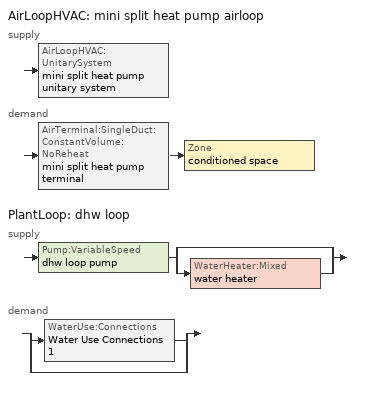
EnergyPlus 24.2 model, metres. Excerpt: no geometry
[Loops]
AirLoopHVAC 'mini split heat pump airloop'
 supply: AirLoopHVAC:UnitarySystem 'mini split heat pump unitary system'
 demand: AirTerminal:SingleDuct:ConstantVolume:NoReheat 'mini split heat pump terminal' > Zone 'conditioned space'
PlantLoop 'dhw loop'
 supply: Pump:VariableSpeed 'dhw loop pump' > split
  | bypass
  | WaterHeater:Mixed 'water heater'
 demand: split
  | WaterUse:Connections 'Water Use Connections 1'
  | bypass
[ZoneControl:Thermostat]
conditioned space Thermostat: Zone or ZoneList=conditioned space; Control Type Schedule=conditioned space Thermostat Schedule; Control 1=conditioned space temperature setpoint; Temperature Difference Between Cutout And Setpoint {deltaC}=0
[ThermostatSetpoint:DualSetpoint]
conditioned space temperature setpoint: Heating Setpoint Temperature Schedule=heating setpoint; Cooling Setpoint Temperature Schedule=cooling setpoint
[ZoneHVAC:Baseboard:Convective:Electric]
electric baseboard: Availability Schedule=Always On Discrete; Heating Design Capacity {W}=0.293071; Efficiency=0.3
[AirLoopHVAC:UnitarySystem] Control Type=Load; Controlling Zone or Thermostat Location=conditioned space; Dehumidification Control Type=None; Availability Schedule=Always On Discrete; Fan Placement=BlowThrough; DX Heating Coil Sizing Ratio=1; Use DOAS DX Cooling Coil=No; Minimum Supply Air Temperature {C}=2; Latent Load Control=SensibleOnlyLoadControl; Heating Supply Air Flow Rate Method=SupplyAirFlowRate; No Load Supply Air Flow Rate Method=SupplyAirFlowRate; No Load Supply Air Flow Rate {m3/s}=0; No Load Supply Air Flow Rate Control Set To Low Speed=Yes; Maximum Supply Air Temperature {C}=48.8889; Maximum Outdoor Dry-Bulb Temperature for Supplemental Heater Operation {C}=21; Ancillary On-Cycle Electric Power {W}=0; Ancillary Off-Cycle Electric Power {W}=0
Name | Supply Fan | Supply Air Fan Operating Mode Schedule | Heating Coil | Cooling Supply Air Flow Rate Method | Heating Supply Air Flow Rate {m3/s} | Cooling Coil | Cooling Supply Air Flow Rate {m3/s} | Design Specification Multispeed Object
unit heater unitary system | unit heater supply fan | unit heater auto fan schedule | unit heater htg coil | None | 0.263347
mini split heat pump unitary system | mini split heat pump supply fan | mini split heat pump auto fan schedule | mini split heat pump htg coil | SupplyAirFlowRate | 0.214736 | mini split heat pump clg coil | 0.214736 | Unitary System Performance Multispeed 1
[Fan:SystemModel] Availability Schedule=Always On Discrete; Speed Control Method=Discrete; Electric Power Minimum Flow Rate Fraction=0.2; Design Pressure Rise {Pa}=500; Motor Efficiency=1; Motor In Air Stream Fraction=1; Design Electric Power Consumption {W}=Autosize; Design Power Sizing Method=PowerPerFlow; Electric Power Per Unit Flow Rate Per Unit Pressure {W/((m3/s)-Pa)}=1.66667; Fan Total Efficiency=0.7; Motor Loss Radiative Fraction=0
Name | Design Maximum Air Flow Rate {m3/s} | Electric Power Per Unit Flow Rate {W/(m3/s)} | Number of Speeds | Speed Flow Fraction 1 | Speed Electric Power Fraction 1 | Speed Flow Fraction 2 | Speed Electric Power Fraction 2 | Speed Flow Fraction 3 | Speed Electric Power Fraction 3 | Speed Flow Fraction 4 | Speed Electric Power Fraction 4
unit heater supply fan | 0.263347 | 151.891 | 1 | 1 | 1
mini split heat pump supply fan | 0.264453 | 148.322 | 4 | 0.20706 | 0.00888 | 0.252 | 0.016 | 0.812 | 0.53539 | 1 | 1
[Coil:Heating:Fuel]
unit heater htg coil: Availability Schedule=Always On Discrete; Fuel Type=OtherFuel1; Burner Efficiency=0.7; Nominal Capacity {W}=5607.91; On Cycle Parasitic Electric Load {W}=0; Off Cycle Parasitic Fuel Load {W}=0
[AirTerminal:SingleDuct:ConstantVolume:NoReheat]
mini split heat pump terminal: Availability Schedule=Always On Discrete; Maximum Air Flow Rate {m3/s}=0.214736
[Zone equipment]
conditioned space: electric baseboard, unit heater unitary system, mini split heat pump terminal
[AirLoopHVAC]
mini split heat pump airloop: Design Supply Air Flow Rate {m3/s}=0.214736; Design Return Air Flow Fraction of Supply Air Flow=1
[Sizing:System]
mini split heat pump airloop: Type of Load to Size On=Sensible; Design Outdoor Air Flow Rate {m3/s}=Autosize; Central Heating Maximum System Air Flow Ratio=0.3; Preheat Design Temperature {C}=7; Preheat Design Humidity Ratio {kgWater/kgDryAir}=0.008; Precool Design Temperature {C}=12.8; Precool Design Humidity Ratio {kgWater/kgDryAir}=0.008; Central Cooling Design Supply Air Temperature {C}=12.8; Central Heating Design Supply Air Temperature {C}=16.7; Type of Zone Sum to Use=NonCoincident; 100% Outdoor Air in Cooling=Yes; 100% Outdoor Air in Heating=Yes; Central Cooling Design Supply Air Humidity Ratio {kgWater/kgDryAir}=0.0085; Central Heating Design Supply Air Humidity Ratio {kgWater/kgDryAir}=0.008; Cooling Supply Air Flow Rate Method=DesignDay; Cooling Supply Air Flow Rate {m3/s}=0; Cooling Supply Air Flow Rate Per Floor Area {m3/s-m2}=0.00996765; Cooling Fraction of Autosized Cooling Supply Air Flow Rate=1; Cooling Supply Air Flow Rate Per Unit Cooling Capacity {m3/s-W}=3.94755e-05; Heating Supply Air Flow Rate Method=DesignDay; Heating Supply Air Flow Rate {m3/s}=0; Heating Supply Air Flow Rate Per Floor Area {m3/s-m2}=0.00996765; Heating Fraction of Autosized Heating Supply Air Flow Rate=1; Heating Fraction of Autosized Cooling Supply Air Flow Rate=1; Heating Supply Air Flow Rate Per Unit Heating Capacity {m3/s-W}=3.15882e-05; System Outdoor Air Method=ZoneSum; Zone Maximum Outdoor Air Fraction=1; Cooling Design Capacity Method=CoolingDesignCapacity; Cooling Design Capacity {W}=Autosize; Cooling Design Capacity Per Floor Area {W/m2}=234.7; Fraction of Autosized Cooling Design Capacity=1; Heating Design Capacity Method=HeatingDesignCapacity; Heating Design Capacity {W}=Autosize; Heating Design Capacity Per Floor Area {W/m2}=157; Fraction of Autosized Heating Design Capacity=1; Central Cooling Capacity Control Method=OnOff; Occupant Diversity=Autosize
[AvailabilityManager:Scheduled]
mini split heat pump airloop Availability Manager: Schedule=Always On Discrete
[Coil:Heating:DX:MultiSpeed]
mini split heat pump htg coil: Availability Schedule=Always On Discrete; Minimum Outdoor Dry-Bulb Temperature for Compressor Operation {C}=-3.88889; Crankcase Heater Capacity {W}=50; Maximum Outdoor Dry-Bulb Temperature for Crankcase Heater Operation {C}=10; Defrost Energy Input Ratio Function of Temperature Curve=Defrosteir; Maximum Outdoor Dry-Bulb Temperature for Defrost Operation {C}=4.44444; Defrost Strategy=ReverseCycle; Defrost Control=Timed; Defrost Time Period Fraction=0.058333; Resistive Defrost Heater Capacity {W}=AutoSize; Apply Part Load Fraction to Speeds Greater than 1=No; Fuel Type=Electricity; Region number for Calculating HSPF=4; Number of Speeds=2; Speed Gross Rated Heating Capacity 1 {W}=1240.76; Speed Gross Rated Heating COP 1 {W/W}=4.52846; Speed Rated Air Flow Rate 1 {m3/s}=0.0666358; Speed Rated Supply Air Fan Power Per Volume Flow Rate 2017 1 {W/(m3/s)}=773.3; Speed Rated Supply Air Fan Power Per Volume Flow Rate 2023 1 {W/(m3/s)}=934.4; Speed Heating Capacity Function of Temperature Curve Name 1=Heat-CAP-fT1; Speed Heating Capacity Function of Flow Fraction Curve Name 1=Heat-CAP-fFF1; Speed Energy Input Ratio Function of Temperature Curve Name 1=Heat-EIR-fT1; Speed Energy Input Ratio Function of Flow Fraction Curve Name 1=Heat-EIR-fFF1; Speed Part Load Fraction Correlation Curve Name 1=Heat-PLF-fPLR1; Speed Rated Waste Heat Fraction of Power Input 1=0.2; Speed Waste Heat Function of Temperature Curve Name 1=ConstantBiquadratic 1; Speed Gross Rated Heating Capacity 2 {W}=4886.89; Speed Gross Rated Heating COP 2 {W/W}=3.19111; Speed Rated Air Flow Rate 2 {m3/s}=0.264426; Speed Rated Supply Air Fan Power Per Volume Flow Rate 2017 2 {W/(m3/s)}=773.3; Speed Rated Supply Air Fan Power Per Volume Flow Rate 2023 2 {W/(m3/s)}=934.4; Speed Heating Capacity Function of Temperature Curve Name 2=Heat-CAP-fT2; Speed Heating Capacity Function of Flow Fraction Curve Name 2=Heat-CAP-fFF2; Speed Energy Input Ratio Function of Temperature Curve Name 2=Heat-EIR-fT2; Speed Energy Input Ratio Function of Flow Fraction Curve Name 2=Heat-EIR-fFF2; Speed Part Load Fraction Correlation Curve Name 2=Heat-PLF-fPLR2; Speed Rated Waste Heat Fraction of Power Input 2=0.2; Speed Waste Heat Function of Temperature Curve Name 2=ConstantBiquadratic 1
[Coil:Cooling:DX:MultiSpeed]
mini split heat pump clg coil: Availability Schedule=Always On Discrete; Condenser Type=AirCooled; Minimum Outdoor Dry-Bulb Temperature for Compressor Operation {C}=-25; Apply Part Load Fraction to Speeds Greater than 1=No; Apply Latent Degradation to Speeds Greater than 1=No; Crankcase Heater Capacity {W}=50; Maximum Outdoor Dry-Bulb Temperature for Crankcase Heater Operation {C}=10; Basin Heater Capacity {W/K}=0; Basin Heater Setpoint Temperature {C}=2; Fuel Type=Electricity; Number of Speeds=2; Speed Gross Rated Total Cooling Capacity 1 {W}=1020.35; Speed Gross Rated Sensible Heat Ratio 1=0.806404; Speed Gross Rated Cooling COP 1 {W/W}=4.95636; Speed Rated Air Flow Rate 1 {m3/s}=0.0547522; Speed Rated Evaporator Fan Power Per Volume Flow Rate 2017 1 {W/(m3/s)}=773.3; Speed Rated Evaporator Fan Power Per Volume Flow Rate 2023 1 {W/(m3/s)}=934.4; Speed Total Cooling Capacity Function of Temperature Curve Name 1=Cool-CAP-fT1; Speed Total Cooling Capacity Function of Flow Fraction Curve Name 1=Cool-CAP-fFF1; Speed Energy Input Ratio Function of Temperature Curve Name 1=Cool-EIR-fT1; Speed Energy Input Ratio Function of Flow Fraction Curve Name 1=Cool-EIR-fFF1; Speed Part Load Fraction Correlation Curve Name 1=Cool-PLF-fPLR1; Speed Nominal Time for Condensate Removal to Begin 1 {s}=1000; Speed Ratio of Initial Moisture Evaporation Rate and Steady State Latent Capacity 1=1.5; Speed Maximum Cycling Rate 1 {cycles/hr}=3; Speed Latent Capacity Time Constant 1 {s}=45; Speed Rated Waste Heat Fraction of Power Input 1=0.2; Speed Waste Heat Function of Temperature Curve Name 1=ConstantBiquadratic; Speed Evaporative Condenser Effectiveness 1=0.9; Speed Evaporative Condenser Air Flow Rate 1 {m3/s}=AutoSize; Speed Rated Evaporative Condenser Pump Power Consumption 1 {W}=AutoSize; Speed Gross Rated Total Cooling Capacity 2 {W}=4021.01; Speed Gross Rated Sensible Heat Ratio 2=0.759942; Speed Gross Rated Cooling COP 2 {W/W}=3.47662; Speed Rated Air Flow Rate 2 {m3/s}=0.214714; Speed Rated Evaporator Fan Power Per Volume Flow Rate 2017 2 {W/(m3/s)}=773.3; Speed Rated Evaporator Fan Power Per Volume Flow Rate 2023 2 {W/(m3/s)}=934.4; Speed Total Cooling Capacity Function of Temperature Curve Name 2=Cool-CAP-fT2; Speed Total Cooling Capacity Function of Flow Fraction Curve Name 2=Cool-CAP-fFF2; Speed Energy Input Ratio Function of Temperature Curve Name 2=Cool-EIR-fT2; Speed Energy Input Ratio Function of Flow Fraction Curve Name 2=Cool-EIR-fFF2; Speed Part Load Fraction Correlation Curve Name 2=Cool-PLF-fPLR2; Speed Nominal Time for Condensate Removal to Begin 2 {s}=1000; Speed Ratio of Initial Moisture Evaporation Rate and Steady State Latent Capacity 2=1.5; Speed Maximum Cycling Rate 2 {cycles/hr}=3; Speed Latent Capacity Time Constant 2 {s}=45; Speed Rated Waste Heat Fraction of Power Input 2=0.2; Speed Waste Heat Function of Temperature Curve Name 2=ConstantBiquadratic; Speed Evaporative Condenser Effectiveness 2=0.9; Speed Evaporative Condenser Air Flow Rate 2 {m3/s}=AutoSize; Speed Rated Evaporative Condenser Pump Power Consumption 2 {W}=AutoSize
[UnitarySystemPerformance:Multispeed]
Unitary System Performance Multispeed 1: Number of Speeds for Heating=2; Number of Speeds for Cooling=2; Single Mode Operation=No; No Load Supply Air Flow Rate Ratio=1; Heating Speed Supply Air Flow Ratio 1=0.310345; Cooling Speed Supply Air Flow Ratio 1=0.255; Heating Speed Supply Air Flow Ratio 2=1.23153; Cooling Speed Supply Air Flow Ratio 2=1
[PlantLoop]
dhw loop: Fluid Type=Water; Plant Equipment Operation Scheme=dhw loop Operation Schemes; Maximum Loop Temperature {C}=100; Minimum Loop Temperature {C}=0; Maximum Loop Flow Rate {m3/s}=0.01; Minimum Loop Flow Rate {m3/s}=0; Plant Loop Volume {m3}=0.003; Load Distribution Scheme=Optimal; Plant Loop Demand Calculation Scheme=SingleSetpoint; Common Pipe Simulation=None
[Sizing:Plant]
dhw loop: Loop Type=Heating; Design Loop Exit Temperature {C}=56; Loop Design Temperature Difference {deltaC}=5.55556; Sizing Option=NonCoincident; Zone Timesteps in Averaging Window=1; Coincident Sizing Factor Mode=None
[Pump:VariableSpeed]
dhw loop pump: Design Maximum Flow Rate {m3/s}=0.01; Design Pump Head {Pa}=1; Design Power Consumption {W}=0; Motor Efficiency=0.85; Fraction of Motor Inefficiencies to Fluid Stream=0; Coefficient 1 of the Part Load Performance Curve=0; Coefficient 2 of the Part Load Performance Curve=1; Coefficient 3 of the Part Load Performance Curve=0; Coefficient 4 of the Part Load Performance Curve=0; Design Minimum Flow Rate {m3/s}=0; Pump Control Type=Intermittent; Skin Loss Radiative Fraction=0.5; Design Power Sizing Method=PowerPerFlowPerPressure; Design Electric Power per Unit Flow Rate {W/(m3/s)}=348701.1; Design Shaft Power per Unit Flow Rate per Unit Head {W/((m3/s)-Pa)}=1.28205; Design Minimum Flow Rate Fraction=0
[WaterHeater:Mixed]
water heater: Tank Volume {m3}=0.136275; Setpoint Temperature Schedule=water heater setpoint; Deadband Temperature Difference {deltaC}=2; Maximum Temperature Limit {C}=99; Heater Control Type=Cycle; Heater Maximum Capacity {W}=5500.06; Heater Minimum Capacity {W}=0; Heater Ignition Minimum Flow Rate {m3/s}=0; Heater Ignition Delay {s}=0; Heater Fuel Type=Electricity; Heater Thermal Efficiency=1; Off Cycle Parasitic Fuel Consumption Rate {W}=0; Off Cycle Parasitic Fuel Type=Electricity; Off Cycle Parasitic Heat Fraction to Tank=0; On Cycle Parasitic Fuel Consumption Rate {W}=0; On Cycle Parasitic Fuel Type=Electricity; On Cycle Parasitic Heat Fraction to Tank=0; Ambient Temperature Indicator=Zone; Ambient Temperature Zone=conditioned space; Off Cycle Loss Coefficient to Ambient Temperature {W/K}=2.89744; Off Cycle Loss Fraction to Zone=1; On Cycle Loss Coefficient to Ambient Temperature {W/K}=2.89744; On Cycle Loss Fraction to Zone=1; Use Side Effectiveness=1; Source Side Effectiveness=1; Use Side Design Flow Rate {m3/s}=Autosize; Source Side Design Flow Rate {m3/s}=Autosize; Indirect Water Heating Recovery Time {hr}=1.5; Source Side Flow Control Mode=IndirectHeatPrimarySetpoint
[WaterHeater:Sizing]
water heater: Design Mode=PeakDraw; Time Storage Can Meet Peak Draw {hr}=0.538503; Time for Tank Recovery {hr}=0; Nominal Tank Volume for Autosizing Plant Connections {m3}=1
[SetpointManager:Scheduled]
Setpoint Manager Scheduled 1: Control Variable=Temperature; Schedule=dhw temp
[WaterUse:Connections]
Water Use Connections 1: Drain Water Heat Exchanger Type=None; Drain Water Heat Exchanger Destination=Plant; Water Use Equipment Name 1=dhw fixtures; Water Use Equipment Name 2=dhw distribution waste; Water Use Equipment Name 3=clothes washer; Water Use Equipment Name 4=dishwasher
[WaterUse:Equipment]
Name | Peak Flow Rate {m3/s} | Flow Rate Fraction Schedule | Target Temperature Schedule
dhw fixtures | 4.46098e-06 | dhw fixtures schedule | mixed water temperature schedule
dhw distribution waste | 1.35238e-06 | dhw fixtures schedule | mixed water temperature schedule
clothes washer | 9.69919e-07 | clothes washer schedule
dishwasher | 2.90872e-07 | dishwasher schedule
[PlantEquipmentOperationSchemes]
dhw loop Operation Schemes: Control Scheme Object Type 1=PlantEquipmentOperation:HeatingLoad; Control Scheme Name 1=dhw loop Heating Operation Scheme; Control Scheme Schedule Name 1=Always On Discrete
[PlantEquipmentOperation:HeatingLoad]
dhw loop Heating Operation Scheme: Load Range Lower Limit 1 {W}=0; Load Range Upper Limit 1 {W}=1000000000; Range Equipment List Name 1=dhw loop Heating Equipment List
[PlantEquipmentList]
dhw loop Heating Equipment List: WaterHeater:Mixed, water heater
[EnergyManagementSystem:GlobalVariable]
infil_program_Qfan
infil_program_Qinf
mini_split_heat_pump_airloop_Fan_RTF
natural_vent_program_Qnv
natural_vent_program_Qwhf
[EnergyManagementSystem:InternalVariable]
mini_split_heat_pump_airloop_max_sup_fan_mfr: Internal Data Index Key=mini split heat pump supply fan; Internal Data Type=Fan Maximum Mass Flow Rate
[EnergyManagementSystem:Sensor]
Name | Output:Variable or Output:Meter Index Key | Output:Variable or Output:Meter
airflow_gain | infil flow | Infiltration Sensible Heat Gain Energy
airflow_gain_1 | natural vent flow | Infiltration Sensible Heat Gain Energy
airflow_gain_2 | whole house fan flow | Infiltration Sensible Heat Gain Energy
airflow_loss | infil flow | Infiltration Sensible Heat Loss Energy
airflow_loss_1 | natural vent flow | Infiltration Sensible Heat Loss Energy
airflow_loss_2 | whole house fan flow | Infiltration Sensible Heat Loss Energy
clg_load_cond |  | Cooling:EnergyTransfer:Zone:CONDITIONED SPACE
clg_sp_s; clg_sp_s_1 | cooling setpoint | Schedule Value
clothes_dryer_exhaust_0_sch_s | clothes dryer exhaust 0 schedule | Schedule Value
conditioned_space_clg_unmet_s | conditioned space | Zone Cooling Setpoint Not Met Time
conditioned_space_htg_unmet_s | conditioned space | Zone Heating Setpoint Not Met Time
cool_season | cooling season schedule | Schedule Value
dhw_loss | water heater | Water Heater Heat Loss Energy
dhw_rtf | water heater | Water Heater Runtime Fraction
fridge_tin_s; tin_s; tin_s_1 | conditioned space | Zone Mean Air Temperature
htg_load_cond |  | Heating:EnergyTransfer:Zone:CONDITIONED SPACE
htg_sp_s; htg_sp_s_1 | heating setpoint | Schedule Value
ig_ee_conv | clothes dryer | Electric Equipment Convective Heating Energy
ig_ee_conv_1 | clothes washer | Electric Equipment Convective Heating Energy
ig_ee_conv_2 | cooking range | Electric Equipment Convective Heating Energy
ig_ee_conv_3 | dishwasher | Electric Equipment Convective Heating Energy
ig_ee_conv_4 | fridge | Electric Equipment Convective Heating Energy
ig_ee_conv_5 | misc plug loads | Electric Equipment Convective Heating Energy
ig_ee_conv_6 | whole house fan | Electric Equipment Convective Heating Energy
ig_ee_rad | clothes dryer | Electric Equipment Radiant Heating Energy
ig_ee_rad_1 | clothes washer | Electric Equipment Radiant Heating Energy
ig_ee_rad_2 | cooking range | Electric Equipment Radiant Heating Energy
ig_ee_rad_3 | dishwasher | Electric Equipment Radiant Heating Energy
ig_ee_rad_4 | fridge | Electric Equipment Radiant Heating Energy
ig_ee_rad_5 | misc plug loads | Electric Equipment Radiant Heating Energy
ig_ee_rad_6 | whole house fan | Electric Equipment Radiant Heating Energy
ig_lgt_conv | interior lighting | Lights Convective Heating Energy
ig_lgt_rad | interior lighting | Lights Radiant Heating Energy
ig_lgt_vis | interior lighting | Lights Visible Radiation Heating Energy
ig_oe_conv | clothes dryer 1 | Other Equipment Convective Heating Energy
ig_oe_conv_1 | cooking range 1 | Other Equipment Convective Heating Energy
ig_oe_conv_2 | general water use latent | Other Equipment Convective Heating Energy
ig_oe_conv_3 | general water use sensible | Other Equipment Convective Heating Energy
ig_oe_conv_4 | water heater energy adjustment1 | Other Equipment Convective Heating Energy
ig_oe_rad | clothes dryer 1 | Other Equipment Radiant Heating Energy
ig_oe_rad_1 | cooking range 1 | Other Equipment Radiant Heating Energy
ig_oe_rad_2 | general water use latent | Other Equipment Radiant Heating Energy
ig_oe_rad_3 | general water use sensible | Other Equipment Radiant Heating Energy
ig_oe_rad_4 | water heater energy adjustment1 | Other Equipment Radiant Heating Energy
ig_ppl_conv | occupants | People Convective Heating Energy
ig_ppl_rad | occupants | People Radiant Heating Energy
im_conv | furniture mass conditioned space 1 | Surface Inside Face Convection Heat Gain Energy
im_conv_1 | partition wall mass | Surface Inside Face Convection Heat Gain Energy
im_ig | furniture mass conditioned space 1 | Surface Inside Face Internal Gains Radiation Heat Gain Energy
im_ig_1 | partition wall mass | Surface Inside Face Internal Gains Radiation Heat Gain Energy
im_lgt | furniture mass conditioned space 1 | Surface Inside Face Lights Radiation Heat Gain Energy
im_lgt_1 | partition wall mass | Surface Inside Face Lights Radiation Heat Gain Energy
im_sol | furniture mass conditioned space 1 | Surface Inside Face Solar Radiation Heat Gain Energy
im_sol_1 | partition wall mass | Surface Inside Face Solar Radiation Heat Gain Energy
im_surf | furniture mass conditioned space 1 | Surface Inside Face Net Surface Thermal Radiation Heat Gain Energy
im_surf_1 | partition wall mass | Surface Inside Face Net Surface Thermal Radiation Heat Gain Energy
mech_vent_bath_fan_0_sch_s | mech vent bath fan 0 schedule | Schedule Value
mech_vent_range_fan_0_sch_s | mech vent range fan 0 schedule | Schedule Value
mini_split_heat_pump_airloop_Fan_RTF_s | mini split heat pump supply fan | Fan Runtime Fraction Speed 1
mini_split_heat_pump_airloop_Fan_RTF_s_1 | mini split heat pump supply fan | Fan Runtime Fraction Speed 2
mini_split_heat_pump_airloop_Fan_RTF_s_2 | mini split heat pump supply fan | Fan Runtime Fraction Speed 3
mini_split_heat_pump_airloop_Fan_RTF_s_3 | mini split heat pump supply fan | Fan Runtime Fraction Speed 4
mini_split_heat_pump_clg_coil_s | mini split heat pump clg coil | Cooling Coil Total Cooling Energy
mini_split_heat_pump_htg_coil_s | mini split heat pump htg coil | Heating Coil Heating Energy
mini_split_heat_pump_supply_fan_s | mini split heat pump supply fan | Fan Electricity Energy
mv_conv | mech vent bath fan 0 | Electric Equipment Convective Heating Energy
mv_conv_1 | mech vent house fan | Electric Equipment Convective Heating Energy
mv_conv_2 | mech vent house fan cfis | Electric Equipment Convective Heating Energy
mv_conv_3 | mech vent range fan 0 | Electric Equipment Convective Heating Energy
mv_conv_4 | mech vent house fan latent load | Other Equipment Convective Heating Energy
mv_conv_5 | mech vent house fan sensible load | Other Equipment Convective Heating Energy
mv_rad | mech vent bath fan 0 | Electric Equipment Radiant Heating Energy
mv_rad_1 | mech vent house fan | Electric Equipment Radiant Heating Energy
mv_rad_2 | mech vent house fan cfis | Electric Equipment Radiant Heating Energy
mv_rad_3 | mech vent range fan 0 | Electric Equipment Radiant Heating Energy
mv_rad_4 | mech vent house fan latent load | Other Equipment Radiant Heating Energy
mv_rad_5 | mech vent house fan sensible load | Other Equipment Radiant Heating Energy
natural_vent_s | natural vent schedule | Schedule Value
out_pb_s |  | Site Outdoor Air Barometric Pressure
out_wt_s |  | Site Outdoor Air Humidity Ratio
site_vw_s |  | Site Wind Speed
ss_back_out | Window1 | Surface Window Shortwave from Zone Back Out Window Heat Transfer Rate
ss_back_out_1 | Window10 | Surface Window Shortwave from Zone Back Out Window Heat Transfer Rate
ss_back_out_2 | Window11 | Surface Window Shortwave from Zone Back Out Window Heat Transfer Rate
ss_back_out_3 | Window2 | Surface Window Shortwave from Zone Back Out Window Heat Transfer Rate
ss_back_out_4 | Window3 | Surface Window Shortwave from Zone Back Out Window Heat Transfer Rate
ss_back_out_5 | Window4 | Surface Window Shortwave from Zone Back Out Window Heat Transfer Rate
ss_back_out_6 | Window5 | Surface Window Shortwave from Zone Back Out Window Heat Transfer Rate
ss_back_out_7 | Window7 | Surface Window Shortwave from Zone Back Out Window Heat Transfer Rate
ss_back_out_8 | Window8 | Surface Window Shortwave from Zone Back Out Window Heat Transfer Rate
ss_back_out_9 | Window9 | Surface Window Shortwave from Zone Back Out Window Heat Transfer Rate
ss_conv | Door1 | Surface Inside Face Convection Heat Gain Energy
ss_conv_1 | Window1 | Surface Inside Face Convection Heat Gain Energy
ss_conv_10 | Window9 | Surface Inside Face Convection Heat Gain Energy
ss_conv_2 | Window10 | Surface Inside Face Convection Heat Gain Energy
ss_conv_3 | Window11 | Surface Inside Face Convection Heat Gain Energy
ss_conv_4 | Window2 | Surface Inside Face Convection Heat Gain Energy
ss_conv_5 | Window3 | Surface Inside Face Convection Heat Gain Energy
ss_conv_6 | Window4 | Surface Inside Face Convection Heat Gain Energy
ss_conv_7 | Window5 | Surface Inside Face Convection Heat Gain Energy
ss_conv_8 | Window7 | Surface Inside Face Convection Heat Gain Energy
ss_conv_9 | Window8 | Surface Inside Face Convection Heat Gain Energy
ss_ig | Door1 | Surface Inside Face Internal Gains Radiation Heat Gain Energy
ss_ig_1 | Window1 | Surface Inside Face Internal Gains Radiation Heat Gain Energy
ss_ig_10 | Window9 | Surface Inside Face Internal Gains Radiation Heat Gain Energy
ss_ig_2 | Window10 | Surface Inside Face Internal Gains Radiation Heat Gain Energy
ss_ig_3 | Window11 | Surface Inside Face Internal Gains Radiation Heat Gain Energy
ss_ig_4 | Window2 | Surface Inside Face Internal Gains Radiation Heat Gain Energy
ss_ig_5 | Window3 | Surface Inside Face Internal Gains Radiation Heat Gain Energy
ss_ig_6 | Window4 | Surface Inside Face Internal Gains Radiation Heat Gain Energy
ss_ig_7 | Window5 | Surface Inside Face Internal Gains Radiation Heat Gain Energy
ss_ig_8 | Window7 | Surface Inside Face Internal Gains Radiation Heat Gain Energy
ss_ig_9 | Window8 | Surface Inside Face Internal Gains Radiation Heat Gain Energy
ss_lgt | Door1 | Surface Inside Face Lights Radiation Heat Gain Energy
ss_sol | Door1 | Surface Inside Face Solar Radiation Heat Gain Energy
ss_surf | Door1 | Surface Inside Face Net Surface Thermal Radiation Heat Gain Energy
ss_surf_1 | Window1 | Surface Inside Face Net Surface Thermal Radiation Heat Gain Energy
ss_surf_10 | Window9 | Surface Inside Face Net Surface Thermal Radiation Heat Gain Energy
ss_surf_2 | Window10 | Surface Inside Face Net Surface Thermal Radiation Heat Gain Energy
ss_surf_3 | Window11 | Surface Inside Face Net Surface Thermal Radiation Heat Gain Energy
ss_surf_4 | Window2 | Surface Inside Face Net Surface Thermal Radiation Heat Gain Energy
ss_surf_5 | Window3 | Surface Inside Face Net Surface Thermal Radiation Heat Gain Energy
ss_surf_6 | Window4 | Surface Inside Face Net Surface Thermal Radiation Heat Gain Energy
ss_surf_7 | Window5 | Surface Inside Face Net Surface Thermal Radiation Heat Gain Energy
ss_surf_8 | Window7 | Surface Inside Face Net Surface Thermal Radiation Heat Gain Energy
ss_surf_9 | Window8 | Surface Inside Face Net Surface Thermal Radiation Heat Gain Energy
ss_trans_in | Window1 | Surface Window Transmitted Solar Radiation Rate
ss_trans_in_1 | Window10 | Surface Window Transmitted Solar Radiation Rate
ss_trans_in_2 | Window11 | Surface Window Transmitted Solar Radiation Rate
ss_trans_in_3 | Window2 | Surface Window Transmitted Solar Radiation Rate
ss_trans_in_4 | Window3 | Surface Window Transmitted Solar Radiation Rate
ss_trans_in_5 | Window4 | Surface Window Transmitted Solar Radiation Rate
ss_trans_in_6 | Window5 | Surface Window Transmitted Solar Radiation Rate
ss_trans_in_7 | Window7 | Surface Window Transmitted Solar Radiation Rate
ss_trans_in_8 | Window8 | Surface Window Transmitted Solar Radiation Rate
ss_trans_in_9 | Window9 | Surface Window Transmitted Solar Radiation Rate
ss_trans_out | Window1 | Surface Inside Face Initial Transmitted Diffuse Transmitted Out Window Solar Radiation Rate
ss_trans_out_1 | Window10 | Surface Inside Face Initial Transmitted Diffuse Transmitted Out Window Solar Radiation Rate
ss_trans_out_2 | Window11 | Surface Inside Face Initial Transmitted Diffuse Transmitted Out Window Solar Radiation Rate
ss_trans_out_3 | Window2 | Surface Inside Face Initial Transmitted Diffuse Transmitted Out Window Solar Radiation Rate
ss_trans_out_4 | Window3 | Surface Inside Face Initial Transmitted Diffuse Transmitted Out Window Solar Radiation Rate
ss_trans_out_5 | Window4 | Surface Inside Face Initial Transmitted Diffuse Transmitted Out Window Solar Radiation Rate
ss_trans_out_6 | Window5 | Surface Inside Face Initial Transmitted Diffuse Transmitted Out Window Solar Radiation Rate
ss_trans_out_7 | Window7 | Surface Inside Face Initial Transmitted Diffuse Transmitted Out Window Solar Radiation Rate
ss_trans_out_8 | Window8 | Surface Inside Face Initial Transmitted Diffuse Transmitted Out Window Solar Radiation Rate
ss_trans_out_9 | Window9 | Surface Inside Face Initial Transmitted Diffuse Transmitted Out Window Solar Radiation Rate
s_conv | Floor1 | Surface Inside Face Convection Heat Gain Energy
s_conv_1 | Floor2 | Surface Inside Face Convection Heat Gain Energy
s_conv_2 | Wall1:0 | Surface Inside Face Convection Heat Gain Energy
s_conv_3 | Wall1:180 | Surface Inside Face Convection Heat Gain Energy
s_conv_4 | Wall1:270 | Surface Inside Face Convection Heat Gain Energy
s_conv_5 | Wall1:90 | Surface Inside Face Convection Heat Gain Energy
s_ig | Floor1 | Surface Inside Face Internal Gains Radiation Heat Gain Energy
s_ig_1 | Floor2 | Surface Inside Face Internal Gains Radiation Heat Gain Energy
s_ig_2 | Wall1:0 | Surface Inside Face Internal Gains Radiation Heat Gain Energy
s_ig_3 | Wall1:180 | Surface Inside Face Internal Gains Radiation Heat Gain Energy
s_ig_4 | Wall1:270 | Surface Inside Face Internal Gains Radiation Heat Gain Energy
s_ig_5 | Wall1:90 | Surface Inside Face Internal Gains Radiation Heat Gain Energy
s_lgt | Floor1 | Surface Inside Face Lights Radiation Heat Gain Energy
s_lgt_1 | Floor2 | Surface Inside Face Lights Radiation Heat Gain Energy
s_lgt_2 | Wall1:0 | Surface Inside Face Lights Radiation Heat Gain Energy
s_lgt_3 | Wall1:180 | Surface Inside Face Lights Radiation Heat Gain Energy
s_lgt_4 | Wall1:270 | Surface Inside Face Lights Radiation Heat Gain Energy
s_lgt_5 | Wall1:90 | Surface Inside Face Lights Radiation Heat Gain Energy
s_sol | Floor1 | Surface Inside Face Solar Radiation Heat Gain Energy
s_sol_1 | Floor2 | Surface Inside Face Solar Radiation Heat Gain Energy
s_sol_2 | Wall1:0 | Surface Inside Face Solar Radiation Heat Gain Energy
s_sol_3 | Wall1:180 | Surface Inside Face Solar Radiation Heat Gain Energy
s_sol_4 | Wall1:270 | Surface Inside Face Solar Radiation Heat Gain Energy
s_sol_5 | Wall1:90 | Surface Inside Face Solar Radiation Heat Gain Energy
s_surf | Floor1 | Surface Inside Face Net Surface Thermal Radiation Heat Gain Energy
s_surf_1 | Floor2 | Surface Inside Face Net Surface Thermal Radiation Heat Gain Energy
s_surf_2 | Wall1:0 | Surface Inside Face Net Surface Thermal Radiation Heat Gain Energy
s_surf_3 | Wall1:180 | Surface Inside Face Net Surface Thermal Radiation Heat Gain Energy
s_surf_4 | Wall1:270 | Surface Inside Face Net Surface Thermal Radiation Heat Gain Energy
s_surf_5 | Wall1:90 | Surface Inside Face Net Surface Thermal Radiation Heat Gain Energy
tout_db; tout_db_1 | Environment | Site Outdoor Air Drybulb Temperature
tout_s | conditioned space | Zone Outdoor Air Drybulb Temperature
unit_heater_htg_coil_s | unit heater htg coil | Heating Coil Heating Energy
unit_heater_supply_fan_s | unit heater supply fan | Fan Electricity Energy
water_heater_energy | water heater | Water Heater Electricity Rate
water_heater_off_cycle_parasitic | water heater | Water Heater Off Cycle Parasitic Electricity Rate
water_heater_on_cycle_parasitic | water heater | Water Heater On Cycle Parasitic Electricity Rate
win_s | conditioned space | Zone Air Humidity Ratio
[EnergyManagementSystem:Actuator]
Name | Actuated Component Unique | Actuated Component Type | Actuated Component Control Type
fridge_schedule_act | fridge schedule | Schedule:Constant | Schedule Value
infil_flow_act | infil flow | Zone Infiltration | Air Exchange Flow Rate
mech_vent_house_fan_cfis_act | mech vent house fan cfis | ElectricEquipment | Electricity Rate
mech_vent_house_fan_latent_load_act | mech vent house fan latent load | OtherEquipment | Power Level
mech_vent_house_fan_sensible_load_act | mech vent house fan sensible load | OtherEquipment | Power Level
mini_split_heat_pump_supply_fan_pressure_rise_act | mini split heat pump supply fan | Fan | Fan Pressure Rise
mini_split_heat_pump_supply_fan_total_efficiency_act | mini split heat pump supply fan | Fan | Fan Total Efficiency
natural_vent_flow_act | natural vent flow | Zone Infiltration | Air Exchange Flow Rate
Sequential_Fraction_Schedule_2_act | Sequential Fraction Schedule 2 | Schedule:Constant | Schedule Value
water_heater_ec_adj_act | water heater energy adjustment1 | OtherEquipment | Power Level
whole_house_fan_act | whole house fan | ElectricEquipment | Electricity Rate
whole_house_fan_flow_act | whole house fan flow | Zone Infiltration | Air Exchange Flow Rate
whole_house_fan_mix_act | whole house fan mix | ZoneMixing | Air Exchange Flow Rate
[EnergyManagementSystem:Program]
component_loads_program: Set loads_htg_walls = 0; Set loads_htg_rim_joists = 0; Set loads_htg_foundation_walls = 0; Set loads_htg_floors = 0; Set loads_htg_slabs = 0; Set loads_htg_ceilings = 0; Set loads_htg_roofs = 0; Set loads_htg_windows_conduction = 0; Set loads_htg_windows_solar = 0; Set loads_htg_doors = 0; Set loads_htg_skylights_conduction = 0; Set loads_htg_skylights_solar = 0; Set loads_htg_internal_mass = 0; Set loads_htg_intgains = 0; Set loads_htg_lighting = 0; Set loads_htg_infil = 0; Set loads_htg_mechvent = 0; Set loads_htg_natvent = 0; Set loads_htg_whf = 0; Set loads_htg_ducts = 0; Set loads_clg_walls = 0; Set loads_clg_rim_joists = 0; Set loads_clg_foundation_walls = 0; Set loads_clg_floors = 0; Set loads_clg_slabs = 0; Set loads_clg_ceilings = 0; Set loads_clg_roofs = 0; Set loads_clg_windows_conduction = 0; Set loads_clg_windows_solar = 0; Set loads_clg_doors = 0; Set loads_clg_skylights_conduction = 0; Set loads_clg_skylights_solar = 0; Set loads_clg_internal_mass = 0; Set loads_clg_intgains = 0; Set loads_clg_lighting = 0; Set loads_clg_infil = 0; Set loads_clg_mechvent = 0; Set loads_clg_natvent = 0; Set loads_clg_whf = 0; Set loads_clg_ducts = 0; Set hr_walls = 0; Set hr_walls = hr_walls + s_conv_2 + s_ig_2 + s_sol_2 + s_lgt_2 + s_surf_2; Set hr_walls = hr_walls + s_conv_3 + s_ig_3 + s_sol_3 + s_lgt_3 + s_surf_3; Set hr_walls = hr_walls + s_conv_4 + s_ig_4 + s_sol_4 + s_lgt_4 + s_surf_4; Set hr_walls = hr_walls + s_conv_5 + s_ig_5 + s_sol_5 + s_lgt_5 + s_surf_5; Set hr_rim_joists = 0; Set hr_foundation_walls = 0; Set hr_floors = 0; Set hr_floors = hr_floors + s_conv_1 + s_ig_1 + s_sol_1 + s_lgt_1 + s_surf_1; Set hr_slabs = 0; Set hr_ceilings = 0; Set hr_ceilings = hr_ceilings + s_conv + s_ig + s_sol + s_lgt + s_surf; Set hr_roofs = 0; Set hr_windows_conduction = 0; Set hr_windows_conduction = hr_windows_conduction + ss_conv_1; Set hr_windows_conduction = hr_windows_conduction + ss_ig_1; Set hr_windows_conduction = hr_windows_conduction + ss_surf_1; Set hr_windows_conduction = hr_windows_conduction + ss_conv_2; Set hr_windows_conduction = hr_windows_conduction + ss_ig_2; Set hr_windows_conduction = hr_windows_conduction + ss_surf_2; Set hr_windows_conduction = hr_windows_conduction + ss_conv_3; Set hr_windows_conduction = hr_windows_conduction + ss_ig_3; Set hr_windows_conduction = hr_windows_conduction + ss_surf_3; Set hr_windows_conduction = hr_windows_conduction + ss_conv_4; Set hr_windows_conduction = hr_windows_conduction + ss_ig_4; Set hr_windows_conduction = hr_windows_conduction + ss_surf_4; Set hr_windows_conduction = hr_windows_conduction + ss_conv_5; Set hr_windows_conduction = hr_windows_conduction + ss_ig_5; Set hr_windows_conduction = hr_windows_conduction + ss_surf_5; Set hr_windows_conduction = hr_windows_conduction + ss_conv_6; Set hr_windows_conduction = hr_windows_conduction + ss_ig_6; Set hr_windows_conduction = hr_windows_conduction + ss_surf_6; Set hr_windows_conduction = hr_windows_conduction + ss_conv_7; Set hr_windows_conduction = hr_windows_conduction + ss_ig_7; Set hr_windows_conduction = hr_windows_conduction + ss_surf_7; Set hr_windows_conduction = hr_windows_conduction + ss_conv_8; Set hr_windows_conduction = hr_windows_conduction + ss_ig_8; Set hr_windows_conduction = hr_windows_conduction + ss_surf_8; Set hr_windows_conduction = hr_windows_conduction + ss_conv_9; Set hr_windows_conduction = hr_windows_conduction + ss_ig_9; Set hr_windows_conduction = hr_windows_conduction + ss_surf_9; Set hr_windows_conduction = hr_windows_conduction + ss_conv_10; Set hr_windows_conduction = hr_windows_conduction + ss_ig_10; Set hr_windows_conduction = hr_windows_conduction + ss_surf_10; Set hr_windows_solar = 0; Set hr_windows_solar = hr_windows_solar - ss_trans_in * ZoneTimestep * 3600 + ss_back_out * ZoneTimestep * 3600 + ss_trans_out * ZoneTimestep * 3600; Set hr_windows_solar = hr_windows_solar - ss_trans_in_1 * ZoneTimestep * 3600 + ss_back_out_1 * ZoneTimestep * 3600 + ss_trans_out_1 * ZoneTimestep * 3600; Set hr_windows_solar = hr_windows_solar - ss_trans_in_2 * ZoneTimestep * 3600 + ss_back_out_2 * ZoneTimestep * 3600 + ss_trans_out_2 * ZoneTimestep * 3600; Set hr_windows_solar = hr_windows_solar - ss_trans_in_3 * ZoneTimestep * 3600 + ss_back_out_3 * ZoneTimestep * 3600 + ss_trans_out_3 * ZoneTimestep * 3600; Set hr_windows_solar = hr_windows_solar - ss_trans_in_4 * ZoneTimestep * 3600 + ss_back_out_4 * ZoneTimestep * 3600 + ss_trans_out_4 * ZoneTimestep * 3600; Set hr_windows_solar = hr_windows_solar - ss_trans_in_5 * ZoneTimestep * 3600 + ss_back_out_5 * ZoneTimestep * 3600 + ss_trans_out_5 * ZoneTimestep * 3600; Set hr_windows_solar = hr_windows_solar - ss_trans_in_6 * ZoneTimestep * 3600 + ss_back_out_6 * ZoneTimestep * 3600 + ss_trans_out_6 * ZoneTimestep * 3600; Set hr_windows_solar = hr_windows_solar - ss_trans_in_7 * ZoneTimestep * 3600 + ss_back_out_7 * ZoneTimestep * 3600 + ss_trans_out_7 * ZoneTimestep * 3600; Set hr_windows_solar = hr_windows_solar - ss_trans_in_8 * ZoneTimestep * 3600 + ss_back_out_8 * ZoneTimestep * 3600 + ss_trans_out_8 * ZoneTimestep * 3600; Set hr_windows_solar = hr_windows_solar - ss_trans_in_9 * ZoneTimestep * 3600 + ss_back_out_9 * ZoneTimestep * 3600 + ss_trans_out_9 * ZoneTimestep * 3600; Set hr_doors = 0; Set hr_doors = hr_doors + ss_sol; Set hr_doors = hr_doors + ss_lgt; Set hr_doors = hr_doors + ss_conv; Set hr_doors = hr_doors + ss_ig; Set hr_doors = hr_doors + ss_surf; Set hr_skylights_conduction = 0; Set hr_skylights_solar = 0; Set hr_internal_mass = 0; Set hr_internal_mass = hr_internal_mass + im_conv + im_ig + im_sol + im_lgt + im_surf; Set hr_internal_mass = hr_internal_mass + im_conv_1 + im_ig_1 + im_sol_1 + im_lgt_1 + im_surf_1; Set hr_intgains = 0; Set hr_intgains = hr_intgains - ig_ee_conv - ig_ee_rad - ig_ee_conv_1 - ig_ee_rad_1 - ig_ee_conv_2 - ig_ee_rad_2 - ig_ee_conv_3 - ig_ee_rad_3 - ig_ee_conv_4 - ig_ee_rad_4 - ig_ee_conv_5 - ig_ee_rad_5 - ig_ee_conv_6 - ig_ee_rad_6 - ig_oe_conv - ig_oe_rad - ig_oe_conv_1 - ig_oe_rad_1 - ig_oe_conv_2 - ig_oe_rad_2 - ig_oe_conv_3 - ig_oe_rad_3 - ig_oe_conv_4 - ig_oe_rad_4 - ig_ppl_conv - ig_ppl_rad; Set hr_lighting = 0; Set hr_lighting = hr_lighting - ig_lgt_conv - ig_lgt_rad - ig_lgt_vis; Set hr_infil = 0; Set hr_infil = hr_infil - airflow_gain + airflow_loss; Set hr_natvent = 0; Set hr_natvent = hr_natvent - airflow_gain_1 + airflow_loss_1; Set hr_whf = 0; Set hr_whf = hr_whf - airflow_gain_2 + airflow_loss_2; Set hr_mechvent = 0; Set hr_mechvent = hr_mechvent - mv_conv - mv_rad - mv_conv_1 - mv_rad_1 - mv_conv_2 - mv_rad_2 - mv_conv_3 - mv_rad_3 - mv_conv_4 - mv_rad_4 - mv_conv_5 - mv_rad_5; Set hr_ducts = 0; Set hr_intgains = hr_intgains + dhw_loss * (1.0*(1-dhw_rtf) + 1.0*dhw_rtf); Set htg_mode = 0; Set clg_mode = 0; If (htg_load_cond > 0); Set htg_mode = 1.0; ElseIf (clg_load_cond > 0); Set clg_mode = 1.0; Else; Set htg_season = 0; Set clg_season = 0; If ((DayOfYear >= 1) && (DayOfYear <= 365)); Set clg_season = 1; EndIf; If ((DayOfYear >= 1) && (DayOfYear <= 365)); Set htg_season = 1; EndIf; If ((airflow_gain_1 <> 0) || (airflow_loss_1 <> 0)) && (clg_season == 1); Set clg_mode = 1.0; ElseIf ((airflow_gain_2 <> 0) || (airflow_loss_2 <> 0)) && (clg_season == 1); Set clg_mode = 1.0; Else; Set Tmid_setpoint = (htg_sp_s_1 + clg_sp_s_1) / 2; If (tin_s_1 > Tmid_setpoint) && (clg_season == 1); Set clg_mode = 1.0; ElseIf (tin_s_1 < Tmid_setpoint) && (htg_season == 1); Set htg_mode = 1.0; EndIf; EndIf; EndIf; Set loads_htg_walls = loads_htg_walls + (hr_walls * htg_mode * 1); Set loads_htg_rim_joists = loads_htg_rim_joists + (hr_rim_joists * htg_mode * 1); Set loads_htg_foundation_walls = loads_htg_foundation_walls + (hr_foundation_walls * htg_mode * 1); Set loads_htg_floors = loads_htg_floors + (hr_floors * htg_mode * 1); Set loads_htg_slabs = loads_htg_slabs + (hr_slabs * htg_mode * 1); Set loads_htg_ceilings = loads_htg_ceilings + (hr_ceilings * htg_mode * 1); Set loads_htg_roofs = loads_htg_roofs + (hr_roofs * htg_mode * 1); Set loads_htg_windows_conduction = loads_htg_windows_conduction + (hr_windows_conduction * htg_mode * 1); Set loads_htg_windows_solar = loads_htg_windows_solar + (hr_windows_solar * htg_mode * 1); Set loads_htg_doors = loads_htg_doors + (hr_doors * htg_mode * 1); Set loads_htg_skylights_conduction = loads_htg_skylights_conduction + (hr_skylights_conduction * htg_mode * 1); Set loads_htg_skylights_solar = loads_htg_skylights_solar + (hr_skylights_solar * htg_mode * 1); Set loads_htg_internal_mass = loads_htg_internal_mass + (hr_internal_mass * htg_mode * 1); Set loads_htg_intgains = loads_htg_intgains + (hr_intgains * htg_mode * 1); Set loads_htg_lighting = loads_htg_lighting + (hr_lighting * htg_mode * 1); Set loads_htg_infil = loads_htg_infil + (hr_infil * htg_mode * 1); Set loads_htg_mechvent = loads_htg_mechvent + (hr_mechvent * htg_mode * 1); Set loads_htg_natvent = loads_htg_natvent + (hr_natvent * htg_mode * 1); Set loads_htg_whf = loads_htg_whf + (hr_whf * htg_mode * 1); Set loads_htg_ducts = loads_htg_ducts + (hr_ducts * htg_mode * 1); Set loads_clg_walls = loads_clg_walls + (-hr_walls * clg_mode * 1); Set loads_clg_rim_joists = loads_clg_rim_joists + (-hr_rim_joists * clg_mode * 1); Set loads_clg_foundation_walls = loads_clg_foundation_walls + (-hr_foundation_walls * clg_mode * 1); Set loads_clg_floors = loads_clg_floors + (-hr_floors * clg_mode * 1); Set loads_clg_slabs = loads_clg_slabs + (-hr_slabs * clg_mode * 1); Set loads_clg_ceilings = loads_clg_ceilings + (-hr_ceilings * clg_mode * 1); Set loads_clg_roofs = loads_clg_roofs + (-hr_roofs * clg_mode * 1); Set loads_clg_windows_conduction = loads_clg_windows_conduction + (-hr_windows_conduction * clg_mode * 1); Set loads_clg_windows_solar = loads_clg_windows_solar + (-hr_windows_solar * clg_mode * 1); Set loads_clg_doors = loads_clg_doors + (-hr_doors * clg_mode * 1); Set loads_clg_skylights_conduction = loads_clg_skylights_conduction + (-hr_skylights_conduction * clg_mode * 1); Set loads_clg_skylights_solar = loads_clg_skylights_solar + (-hr_skylights_solar * clg_mode * 1); Set loads_clg_internal_mass = loads_clg_internal_mass + (-hr_internal_mass * clg_mode * 1); Set loads_clg_intgains = loads_clg_intgains + (-hr_intgains * clg_mode * 1); Set loads_clg_lighting = loads_clg_lighting + (-hr_lighting * clg_mode * 1); Set loads_clg_infil = loads_clg_infil + (-hr_infil * clg_mode * 1); Set loads_clg_mechvent = loads_clg_mechvent + (-hr_mechvent * clg_mode * 1); Set loads_clg_natvent = loads_clg_natvent + (-hr_natvent * clg_mode * 1); Set loads_clg_whf = loads_clg_whf + (-hr_whf * clg_mode * 1); Set loads_clg_ducts = loads_clg_ducts + (-hr_ducts * clg_mode * 1)
fridge_schedule_program: Set Tin = fridge_tin_s*(9.0/5.0)+32.0; Set fridge_schedule_act = 0; If (Hour == 0); Set fridge_schedule_act = (-0.487+0.019*Tin); ElseIf (Hour == 1); Set fridge_schedule_act = (-0.34+0.016*Tin); ElseIf (Hour == 2); Set fridge_schedule_act = (-0.37+0.017*Tin); ElseIf (Hour == 3); Set fridge_schedule_act = (-0.361+0.016*Tin); ElseIf (Hour == 4); Set fridge_schedule_act = (-0.515+0.018*Tin); ElseIf (Hour == 5); Set fridge_schedule_act = (-0.684+0.021*Tin); ElseIf (Hour == 6); Set fridge_schedule_act = (-0.471+0.019*Tin); ElseIf (Hour == 7); Set fridge_schedule_act = (-0.159+0.015*Tin); ElseIf (Hour == 8); Set fridge_schedule_act = (-0.079+0.015*Tin); ElseIf (Hour == 9); Set fridge_schedule_act = (-0.417+0.019*Tin); ElseIf (Hour == 10); Set fridge_schedule_act = (-0.411+0.018*Tin); ElseIf (Hour == 11); Set fridge_schedule_act = (-0.386+0.018*Tin); ElseIf (Hour == 12); Set fridge_schedule_act = (-0.24+0.016*Tin); ElseIf (Hour == 13); Set fridge_schedule_act = (-0.314+0.017*Tin); ElseIf (Hour == 14); Set fridge_schedule_act = (-0.16+0.015*Tin); ElseIf (Hour == 15); Set fridge_schedule_act = (-0.121+0.015*Tin); ElseIf (Hour == 16); Set fridge_schedule_act = (-0.469+0.02*Tin); ElseIf (Hour == 17); Set fridge_schedule_act = (-0.412+0.02*Tin); ElseIf (Hour == 18); Set fridge_schedule_act = (-0.091+0.017*Tin); ElseIf (Hour == 19); Set fridge_schedule_act = (0.077+0.014*Tin); ElseIf (Hour == 20); Set fridge_schedule_act = (-0.118+0.016*Tin); ElseIf (Hour == 21); Set fridge_schedule_act = (-0.247+0.017*Tin); ElseIf (Hour == 22); Set fridge_schedule_act = (-0.445+0.019*Tin); ElseIf (Hour == 23); Set fridge_schedule_act = (-0.544+0.02*Tin); EndIf
mini_split_heat_pump_supply_fan_disaggregate_program: Set mini_split_heat_pump_supply_fan_clg = 0; Set mini_split_heat_pump_supply_fan_primary_htg = 0; If mini_split_heat_pump_clg_coil_s > 0; Set mini_split_heat_pump_supply_fan_clg = mini_split_heat_pump_supply_fan_s; Else; Set mini_split_heat_pump_supply_fan_primary_htg = mini_split_heat_pump_supply_fan_s; EndIf
mini_split_heat_pump_supply_fan_power_program: If tout_db_1 < -3.89; Set mini_split_heat_pump_supply_fan_pressure_rise_act = 0; Set mini_split_heat_pump_supply_fan_total_efficiency_act = 1; Else; Set mini_split_heat_pump_supply_fan_pressure_rise_act = NULL; Set mini_split_heat_pump_supply_fan_total_efficiency_act = NULL; EndIf
natural_vent_program: Set Tin = tin_s; Set Tout = tout_s; Set Wout = out_wt_s; Set Pbar = out_pb_s; Set Phiout = (@RhFnTdbWPb Tout Wout Pbar); Set MaxHR = 0.0115; Set Tnvsp = (htg_sp_s + clg_sp_s) / 2; Set NVavail = natural_vent_s; Set ClgSsnAvail = cool_season; Set Qnv = 0; Set Qwhf = 0; Set whole_house_fan_mix_act = 0; Set whole_house_fan_act = 0; If ((Wout < MaxHR) && (Tin > Tout) && (Tin > Tnvsp) && (ClgSsnAvail > 0)); Set WHF_Flow = 0; Set Adj = (Tin-Tnvsp)/(Tin-Tout); Set Adj = (@Min Adj 1); Set Adj = (@Max Adj 0); If (WHF_Flow > 0); Set Qwhf = WHF_Flow*Adj; Set whole_house_fan_mix_act = WHF_Flow*Adj; Set WHF_W = 0; Set whole_house_fan_act = WHF_W*Adj; ElseIf (NVavail > 0); Set NVArea = 0.0; Set Cs = 8.513861517232436e-05; Set Cw = 2.1600281764806643e-05; Set Tdiff = Tin-Tout; Set dT = (@Abs Tdiff); Set Vwind = site_vw_s; Set SGNV = NVArea*Adj*((((Cs*dT)+(Cw*(Vwind^2)))^0.5)/1000); Set MaxNV = 1.2011109624184324; Set Qnv = (@Min SGNV MaxNV); EndIf; EndIf; Set natural_vent_flow_act = Qnv; Set whole_house_fan_flow_act = Qwhf; Set natural_vent_program_Qnv = Qnv; Set natural_vent_program_Qwhf = Qwhf
Sequential_Fraction_Schedule_2_program: If tout_db > 10.0; Set Sequential_Fraction_Schedule_2_act = 0; Else; Set Sequential_Fraction_Schedule_2_act = NULL; EndIf
total_airflows_program: Set total_infil_flow_rate = 0; Set total_mechvent_flow_rate = 0; Set total_natvent_flow_rate = 0; Set total_whf_flow_rate = 0; Set total_infil_flow_rate = total_infil_flow_rate + (infil_program_Qinf * 1); Set total_mechvent_flow_rate = total_mechvent_flow_rate + (infil_program_Qfan * 1); Set total_natvent_flow_rate = total_natvent_flow_rate + (natural_vent_program_Qnv * 1); Set total_whf_flow_rate = total_whf_flow_rate + (natural_vent_program_Qwhf * 1)
total_loads_program: Set loads_htg_tot = 0; Set loads_clg_tot = 0; If htg_load_cond > 0; Set loads_htg_tot = loads_htg_tot + (htg_load_cond - clg_load_cond) * 1.0; EndIf; Set loads_htg_tot = (@Max loads_htg_tot 0); If clg_load_cond > 0; Set loads_clg_tot = loads_clg_tot + (clg_load_cond - htg_load_cond) * 1.0; EndIf; Set loads_clg_tot = (@Max loads_clg_tot 0)
unit_heater_supply_fan_disaggregate_program: Set unit_heater_supply_fan_primary_htg = 0; If unit_heater_htg_coil_s > 0; Set unit_heater_supply_fan_primary_htg = unit_heater_supply_fan_s; EndIf
[Schedule:Constant]
Name | Hourly Value
Always On Discrete | 1
unit heater auto fan schedule; mini split heat pump auto fan schedule | 0
dhw temp; water heater setpoint | 56
mixed water temperature schedule | 40.5556
[Schedule:Day:Interval]
clothes washer schedule day: No, 01:00, 0.104651, 02:00, 0.0813953, 04:00, 0.0465116, 05:00, 0.0813953, 06:00, 0.127907, 07:00, 0.255814, 08:00, 0.569767, 09:00, 0.848837, 10:00, 1, 11:00, 0.976744, 12:00, 0.872093, 13:00, 0.77907, 14:00, 0.697674, 15:00, 0.569767, 16:00, 0.593023, 17:00, 0.581395, 21:00, 0.569767, 22:00, 0.546512, 23:00, 0.372093, 24:00, 0.197674
clothes washer schedule default day; dishwasher schedule default day; heating setpoint default day; cooling setpoint default day; dhw fixtures schedule default day: No, 24:00, 0
dishwasher schedule day: No, 01:00, 0.135135, 02:00, 0.0630631, 03:00, 0.045045, 05:00, 0.027027, 06:00, 0.0900901, 07:00, 0.18018, 08:00, 0.279279, 09:00, 0.522523, 10:00, 0.585586, 11:00, 0.504505, 12:00, 0.432432, 13:00, 0.378378, 14:00, 0.414414, 15:00, 0.324324, 17:00, 0.342342, 18:00, 0.441441, 19:00, 0.783784, 20:00, 1, 21:00, 0.810811, 22:00, 0.603604, 23:00, 0.396396, 24:00, 0.279279
heating setpoint day: No, 07:00, 18, 23:00, 21, 24:00, 18
cooling setpoint day: No, 24:00, 25
dhw fixtures schedule day: No, 01:00, 0.139535, 02:00, 0.0697674, 03:00, 0.0465116, 04:00, 0.0581395, 05:00, 0.116279, 06:00, 0.395349, 07:00, 0.906977, 08:00, 1, 09:00, 0.930233, 10:00, 0.77907, 11:00, 0.651163, 12:00, 0.546512, 13:00, 0.465116, 14:00, 0.406977, 15:00, 0.383721, 16:00, 0.360465, 17:00, 0.44186, 18:00, 0.593023, 20:00, 0.697674, 21:00, 0.639535, 22:00, 0.55814, 23:00, 0.44186, 24:00, 0.302326
[Schedule:Week:Daily]
clothes washer schedule Week Rule - Jan1-Dec31: clothes washer schedule day, clothes washer schedule day, clothes washer schedule day, clothes washer schedule day, clothes washer schedule day, clothes washer schedule day, clothes washer schedule day, clothes washer schedule default day, clothes washer schedule default day, clothes washer schedule default day, clothes washer schedule default day, clothes washer schedule default day
dishwasher schedule Week Rule - Jan1-Dec31: dishwasher schedule day, dishwasher schedule day, dishwasher schedule day, dishwasher schedule day, dishwasher schedule day, dishwasher schedule day, dishwasher schedule day, dishwasher schedule default day, dishwasher schedule default day, dishwasher schedule default day, dishwasher schedule default day, dishwasher schedule default day
heating setpoint Week Rule - Jan1-Dec31: heating setpoint day, heating setpoint day, heating setpoint day, heating setpoint day, heating setpoint day, heating setpoint day, heating setpoint day, heating setpoint default day, heating setpoint default day, heating setpoint default day, heating setpoint default day, heating setpoint default day
cooling setpoint Week Rule - Jan1-Dec31: cooling setpoint day, cooling setpoint day, cooling setpoint day, cooling setpoint day, cooling setpoint day, cooling setpoint day, cooling setpoint day, cooling setpoint default day, cooling setpoint default day, cooling setpoint default day, cooling setpoint default day, cooling setpoint default day
dhw fixtures schedule Week Rule - Jan1-Dec31: dhw fixtures schedule day, dhw fixtures schedule day, dhw fixtures schedule day, dhw fixtures schedule day, dhw fixtures schedule day, dhw fixtures schedule day, dhw fixtures schedule day, dhw fixtures schedule default day, dhw fixtures schedule default day, dhw fixtures schedule default day, dhw fixtures schedule default day, dhw fixtures schedule default day
[Schedule:Year]
clothes washer schedule: clothes washer schedule Week Rule - Jan1-Dec31, 1, 1, 12, 31
dishwasher schedule: dishwasher schedule Week Rule - Jan1-Dec31, 1, 1, 12, 31
heating setpoint: heating setpoint Week Rule - Jan1-Dec31, 1, 1, 12, 31
cooling setpoint: cooling setpoint Week Rule - Jan1-Dec31, 1, 1, 12, 31
dhw fixtures schedule: dhw fixtures schedule Week Rule - Jan1-Dec31, 1, 1, 12, 31
[Schedule:Compact]
conditioned space Thermostat Schedule: Through: 12/31, For: AllDays, Until: 24:00, 4
[Curve:Biquadratic] Coefficient2 x=0; Coefficient3 x**2=0; Coefficient4 y=0; Coefficient5 y**2=0; Coefficient6 x*y=0
Name | Coefficient1 Constant | Minimum Value of x {BasedOnField A2} | Maximum Value of x {BasedOnField A2} | Minimum Value of y {BasedOnField A3} | Maximum Value of y {BasedOnField A3}
Defrosteir | 0.1528 | -100 | 100 | -100 | 100
ConstantBiquadratic 1; ConstantBiquadratic | 1 | 0 | 1 | 0 | 1
[Table:Lookup]
Heat-CAP-fT1: Heat-CAP-fT1 Independent Variable List, None, 1, 0, Dimensionless, 0.642605, 0.664483, 0.688882, 0.716217, 0.747008, 0.781907, 0.821745, 0.862044, 0.908034, 0.960972, 1.02252, 1.07815, 1.14184, 0.611176, 0.634173, 0.65964, 0.687996, 0.719763, 0.755597, 0.79633, 0.837393, 0.884119, 0.937768, 1, 1.05615, 1.12035, 0.579748, 0.603863, 0.630398, 0.659774, 0.692518, 0.729286, 0.770916, 0.812742, 0.860204, 0.914564, 0.977482, 1.03416, 1.09886
Heat-EIR-fT1: Heat-EIR-fT1 Independent Variable List, None, 1, 0, Dimensionless, 1.61197, 1.53266, 1.45357, 1.3748, 1.29643, 1.21862, 1.14157, 1.07416, 1.0079, 0.943197, 0.88061, 0.833511, 0.788447, 1.86153, 1.77127, 1.68102, 1.59076, 1.50051, 1.41025, 1.32, 1.24, 1.16, 1.08, 1, 0.93735, 0.874699, 2.14503, 2.0432, 1.94117, 1.83885, 1.73616, 1.63295, 1.52899, 1.43598, 1.34181, 1.24603, 1.14801, 1.06916, 0.988012
Heat-CAP-fT2: Heat-CAP-fT2 Independent Variable List, None, 1, 0, Dimensionless, 0.411881, 0.495509, 0.591562, 0.703132, 0.796231, 0.90179, 1.02252, 1.21106, 0.391736, 0.474735, 0.570262, 0.681386, 0.7742, 0.879504, 1, 1.18827, 0.371592, 0.453961, 0.548962, 0.65964, 0.75217, 0.857218, 0.977482, 1.16548
Heat-EIR-fT2: Heat-EIR-fT2 Independent Variable List, None, 1, 0, Dimensionless, 1.3113, 1.22343, 1.13674, 1.05198, 0.992257, 0.934838, 0.88061, 0.815647, 1.51431, 1.41501, 1.3157, 1.2164, 1.14427, 1.07213, 1, 0.904876, 1.74493, 1.63428, 1.52255, 1.40899, 1.32468, 1.23802, 1.14801, 1.0221
Cool-CAP-fT1: Cool-CAP-fT1 Independent Variable List, None, 1, 0, Dimensionless, 1.18714, 1.12917, 1.08519, 1.05072, 1.02656, 1.0062, 0.993648, 0.982348, 1.3048, 1.21594, 1.14997, 1.09906, 1.06379, 1.03429, 1.01621, 1, 1.80471, 1.6821, 1.59197, 1.5229, 1.47528, 1.43561, 1.41135, 1.38965
Cool-EIR-fT1: Cool-EIR-fT1 Independent Variable List, None, 1, 0, Dimensionless, 0.409723, 0.514414, 0.617161, 0.716764, 0.800242, 0.882303, 0.939625, 0.996522, 0.492822, 0.578335, 0.663849, 0.749363, 0.822799, 0.896236, 0.948118, 1, 0.221367, 0.268598, 0.330232, 0.397075, 0.455796, 0.514765, 0.55637, 0.597866
Cool-CAP-fT2: Cool-CAP-fT2 Independent Variable List, None, 1, 0, Dimensionless, 1.00322, 0.996248, 0.991381, 0.987907, 0.985751, 0.98408, 0.982348, 1.10265, 1.07306, 1.05076, 1.03336, 1.02154, 1.01155, 1, 1.52511, 1.48443, 1.45461, 1.43186, 1.41669, 1.40404, 1.38965
Cool-EIR-fT2: Cool-EIR-fT2 Independent Variable List, None, 1, 0, Dimensionless, 0.425745, 0.529673, 0.631643, 0.730347, 0.810466, 0.889149, 0.996522, 0.512093, 0.595916, 0.67974, 0.763563, 0.833376, 0.90319, 1, 0.230023, 0.276537, 0.337833, 0.4046, 0.461553, 0.518759, 0.597866
[Table:IndependentVariableList]
Heat-CAP-fT1 Independent Variable List: dry_bulb_temp_in, dry_bulb_temp_out 4
Heat-EIR-fT1 Independent Variable List: dry_bulb_temp_in 1, dry_bulb_temp_out 5
Heat-CAP-fT2 Independent Variable List: dry_bulb_temp_in 2, dry_bulb_temp_out 6
Heat-EIR-fT2 Independent Variable List: dry_bulb_temp_in 3, dry_bulb_temp_out 7
Cool-CAP-fT1 Independent Variable List: wet_bulb_temp_in, dry_bulb_temp_out
Cool-EIR-fT1 Independent Variable List: wet_bulb_temp_in 1, dry_bulb_temp_out 1
Cool-CAP-fT2 Independent Variable List: wet_bulb_temp_in 2, dry_bulb_temp_out 2
Cool-EIR-fT2 Independent Variable List: wet_bulb_temp_in 3, dry_bulb_temp_out 3
[Table:IndependentVariable]
dry_bulb_temp_in; dry_bulb_temp_in 1; dry_bulb_temp_in 2; dry_bulb_temp_in 3: Linear, Constant, -100, 100, Dimensionless, 15.5556, 21.1111, 26.6667
dry_bulb_temp_out 4; dry_bulb_temp_out 5: Linear, Constant, -100, 100, Dimensionless, -15, -13.62, -12.0917, -10.3901, -8.4837, -6.33333, -3.88889, -1.42473, 1.37932, 4.59877, 8.33333, 11.7031, 15.5556
dry_bulb_temp_out 6; dry_bulb_temp_out 7: Linear, Constant, -100, 100, Dimensionless, -15, -11.8161, -8.15166, -3.88889, -0.328467, 3.71105, 8.33333, 15.5556
wet_bulb_temp_in; wet_bulb_temp_in 1; wet_bulb_temp_in 2; wet_bulb_temp_in 3: Linear, Constant, -100, 100, Dimensionless, 10, 19.4444, 26.6667
dry_bulb_temp_out; dry_bulb_temp_out 1: Linear, Constant, -100, 100, Dimensionless, 12.7778, 19.2564, 24.0659, 27.7778, 30.3496, 32.5, 33.8184, 35
dry_bulb_temp_out 2; dry_bulb_temp_out 3: Linear, Constant, -100, 100, Dimensionless, 12.7778, 19.1844, 24.0109, 27.7778, 30.3367, 32.5, 35
[Curve:Quadratic] Coefficient3 x**2=0; Minimum Value of x {BasedOnField A2}=0
Name | Coefficient1 Constant | Coefficient2 x | Maximum Value of x {BasedOnField A2} | Minimum Curve Output {BasedOnField A3} | Maximum Curve Output {BasedOnField A3}
Heat-CAP-fFF1; Heat-EIR-fFF1; Heat-CAP-fFF2; Heat-EIR-fFF2; Cool-CAP-fFF1; Cool-EIR-fFF1; Cool-CAP-fFF2; Cool-EIR-fFF2 | 1 | 0 | 2 | 0 | 2
Heat-PLF-fPLR1; Heat-PLF-fPLR2; Cool-PLF-fPLR1; Cool-PLF-fPLR2 | 0.75 | 0.25 | 1 | 0.7 | 1
